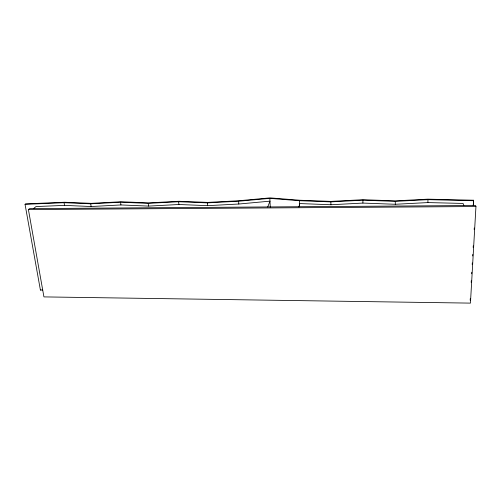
<?xml version="1.0" encoding="UTF-8"?>
<svg xmlns="http://www.w3.org/2000/svg" width="501" height="501" viewBox="0 0 501 501"><rect width="100%" height="100%" fill="white"/><g stroke="black" fill="none" stroke-linecap="round" stroke-linejoin="round"><path stroke-width="0.75" d="M298.897 206.938L299.823 203.569L330.917 204.752L362.912 203.08L395.264 204.276L395.308 201.358L427.973 199.655L473.57 200.726L473.313 205.391M395.264 204.276L427.879 202.579L427.973 199.655M473.251 205.66L473.551 200.225L427.841 199.16L395.264 200.863L362.924 199.711L330.942 201.389L299.861 200.243L270.033 197.882L238.57 200.763L207.708 202.391L178.982 201.27L148.659 202.874L121.023 201.759L91.22 203.343L64.629 202.241L25.507 203.876L25.05 204.333L40.412 290.079L42.748 290.004M470.176 300.224L470.264 298.671M471.19 282.364L471.278 280.81M471.673 273.822L471.76 272.268M472.205 264.503L472.293 262.95M472.687 255.967L472.775 254.414M473.176 247.425L473.263 245.872M474.184 229.564L474.278 228.011M475.95 206.537L470.445 303.118L43.931 296.899L28.4 209.562L29.597 208.61L475.555 205.498L475.95 206.537L28.4 209.562M267.728 206.938L269.983 201.158L238.808 204.026L207.646 205.66L178.907 204.502L148.572 206.099L120.929 204.947L91.119 206.525L64.497 205.385L36.022 206.562L33.648 208.472M40.412 290.079L40.825 289.503M25.05 204.333L64.072 202.698L90.725 203.807L120.578 202.229L148.258 203.35L178.632 201.74L207.414 202.874L238.62 201.227L269.845 198.365L299.429 200.719L330.86 201.878L362.906 200.2L395.308 201.358M427.879 202.579L463.087 203.437L463.826 205.642M64.072 202.698L64.497 205.385M90.725 203.807L91.119 206.525M120.578 202.229L120.929 204.947M148.258 203.35L148.572 206.099M178.632 201.74L178.907 204.502M207.414 202.874L207.646 205.66M238.62 201.227L238.808 204.026M269.845 198.365L270.302 207.364M473.551 200.225L473.57 200.726M299.429 200.719L299.592 205.379M330.86 201.878L330.917 204.752M362.906 200.2L362.912 203.08"/></g></svg>
